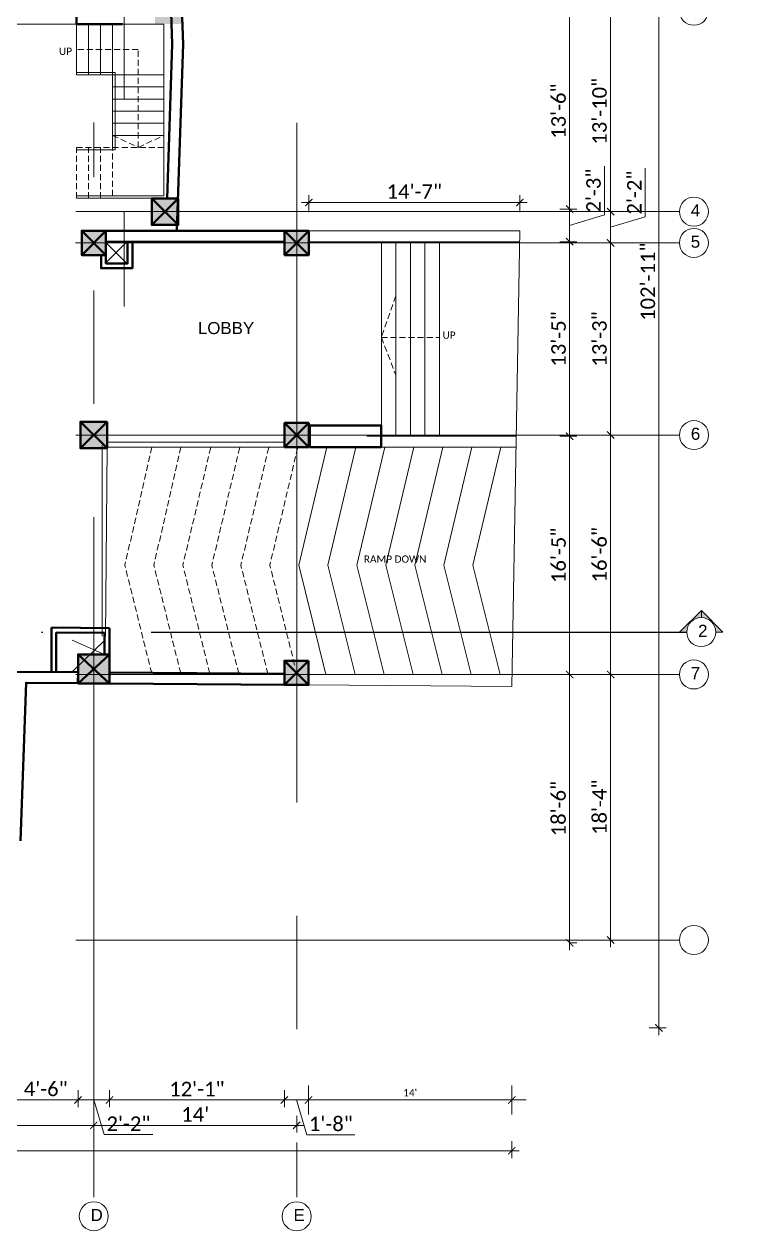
# Model space of a CAD drawing. Header units: inches. Extents: x 0 to 179512, y -43395 to -31716.
# Drawn here: x 163902 to 164502, y -38433 to -37434 of the extents above; entities that cross this region are included whole.
import ezdxf

# ---------------------------------------------------------------- set-up
doc = ezdxf.new("R2010")
doc.units = ezdxf.units.IN
doc.header["$LTSCALE"] = 10
doc.header["$MEASUREMENT"] = 0
for name, pattern in [('ACAD_ISO04W100', [30, 24, -3, 0, -3]), ('CENTER2', [1.125, 0.75, -0.125, 0.125, -0.125]), ('DASHED', [0.75, 0.5, -0.25])]:
    doc.linetypes.add(name, pattern=pattern)
doc.layers.get('Defpoints').update_dxf_attribs({"color": 215})
doc.layers.add('Balcony base', color=70, linetype='Continuous')
for name, color, linetype, lineweight in [('colum', 2, 'Continuous', 40), ('door', 4, 'Continuous', 25), ('DUCT', 6, 'Continuous', 40), ('Grid name', 4, 'Continuous', 0), ('hatch', 95, 'Continuous', 0), ('NEW LETTERING', 3, 'Continuous', 0), ('OL_AR_Center line', 253, 'CENTER2', 13), ('OL_AR_Hatch', 253, 'Continuous', 15), ('OL_AR_SYMBOL', 1, 'Continuous', 5), ('OL_AR_Text', 140, 'Continuous', 5), ('OL_AR_WALL', 255, 'Continuous', 40), ('section cut', 7, 'ACAD_ISO04W100', 25), ('window', 6, 'Continuous', 9)]:
    doc.layers.add(name, color=color, linetype=linetype, lineweight=lineweight)
doc.styles.add('1-16 Annotative Text', font='calibri.ttf', dxfattribs={"height": 0.0625})
doc.styles.add('1-8 Annotative Text', font='calibri.ttf', dxfattribs={"height": 0.125})
doc.styles.get("Standard").update_dxf_attribs({"font": 'arial.ttf'})
doc.dimstyles.new('1-16 Annotative Dimension', dxfattribs={"dimtxt": 0.0625, "dimasz": 0.0625, "dimexe": 0.125, "dimexo": 0, "dimgap": 0.03125, "dimtad": 1, "dimdec": 0, "dimzin": 0, "dimdsep": 46, "dimlunit": 4, "dimtxsty": '1-16 Annotative Text', "dimblk": 'ARCHTICK', "dimcen": 0.09, "dimdle": 0.125, "dimadec": 0, "dimazin": 0, "dimtfac": 1, "dimtdec": 0, "dimtix": 1, "dimtofl": 0, "dimtmove": 2, "dimatfit": 3, "dimfxl": 0.125, "dimfxlon": 1, "dimtolj": 1, "dimtzin": 0, "dimarcsym": 1})

# ---------------------------------------------------------------- blocks, each defined once
blk = doc.blocks.new('_ArchTick')
at = {"color": 0, "linetype": 'ByBlock', "const_width": 0.15}
blk.add_lwpolyline([(-0.5, -0.5), (0.5, 0.5)], dxfattribs=at)
blk = doc.blocks.new('*D1078')
at = {"layer": 'Defpoints', "color": 0, "transparency": 16777216}
for p in [(0, -38065.47), (174046, -38065.47), (174041.94, -38103.01)]:
    blk.add_point(p, dxfattribs=at)
at = {"layer": 'door', "color": 0, "lineweight": -2, "transparency": 16777216}
for p, q in [((174046, -38115.01), (174046, -38053.47)), ((174034, -38065.47), (174058, -38065.47)), ((174041.94, -38103.01), (174058, -38103.01))]:
    blk.add_line(p, q, dxfattribs=at)
at = {"layer": 'door', "color": 0, "lineweight": -2, "transparency": 16777216, "xscale": 6, "yscale": 6, "zscale": 6}
for p, rotation in [((174046, -38065.47), 90), ((174046, -38103.01), 270)]:
    blk.add_blockref('_ArchTick', p, dxfattribs=dict(at, rotation=rotation))
at = {"layer": 'door', "color": 0, "transparency": 16777216, "insert": (174039.93, -38084.24), "char_height": 6, "attachment_point": 5, "rotation": 90, "style": '1-16 Annotative Text'}
blk.add_mtext('\\A1;3\'-2"', dxfattribs=at)

msp = doc.modelspace()

# ---------------------------------------------------------------- hatches: boundary and pattern name
at = {"layer": 'Grid name'}
h = msp.add_hatch(color=256, dxfattribs=at)
h.dxf.hatch_style = 1
h.paths.add_polyline_path([(164462.74, -37919.42), (164444.39, -37937.42), (164450.39, -37937.45, -0.420556), (164462.62, -37925.42)])
h.paths.add_polyline_path([(164462.74, -37919.42), (164462.62, -37925.42, -0.40853), (164474.39, -37937.42, -0.0027), (164474.39, -37937.55), (164480.38, -37937.57)])
at = {"layer": 'hatch', "transparency": 33554536}
h = msp.add_hatch(dxfattribs=at)
h.set_pattern_fill('AR-CONC', color=256, angle=360)
h.set_pattern_definition([(50, (2415.5847, 0), (7.17260183, -0.62752135), [0.75, -8.25]), (355, (2415.585, 0), (-1.38751334, 7.52192134), [0.6, -6.6]), (100.4514445, (2416.1824, -0.052), (5.78508847, 6.8943999), [0.63740192, -7.01142112]), (46.1842, (2415.585, 2), (10.6724133, -1.6551928), [1.125, -12.375]), (96.6356355, (2416.474, 1.862), (9.34661946, 9.741186), [0.9561034, -10.5171376]), (351.184164, (2415.585, 2), (9.34661945, 9.741186), [0.9, -9.9]), (21, (2416.5847, 1.5), (5.96907052, -4.0261889), [0.75, -8.25]), (326, (2416.585, 1.5), (2.43315332, 7.25150045), [0.6, -6.6]), (71.4514447, (2417.082, 1.1645), (8.40222377, 3.22531153), [0.6374019, -7.01142112]), (37.5, (2415.5847, 0), (0.121598553, 3.32893854), [0, -6.52, 0, -6.7, 0, -6.625]), (7.5, (2415.5847, 0), (2.630695374, 3.94411712), [0, -3.82, 0, -6.37, 0, -2.525]), (327.5, (2413.3547, 0), (5.33822436, -0.225548717), [0, -2.5, 0, -7.8, 0, -10.35]), (317.5, (2412.3547, 0), (5.8318617, 1.00104982), [0, -3.25, 0, -5.18, 0, -7.35])])
h.paths.add_polyline_path([(163835.02, -37020.44), (163813.02, -37020.44), (163824.02, -37031.44)])
h.paths.add_polyline_path([(163824.02, -37031.44), (163813.02, -37020.44), (163813.02, -37042.44)])
h.paths.add_polyline_path([(163824.02, -37031.44), (163813.02, -37042.44), (163835.02, -37042.44)])
h.paths.add_polyline_path([(163835.02, -37020.44), (163824.02, -37031.44), (163835.02, -37042.44)])
h.paths.add_polyline_path([(163994.58, -37020.44), (163972.58, -37020.44), (163983.58, -37031.44)])
h.paths.add_polyline_path([(163972.58, -37020.44), (163972.58, -37042.44), (163983.58, -37031.44)])
h.paths.add_polyline_path([(163983.58, -37031.44), (163972.58, -37042.44), (163994.58, -37042.44)])
h.paths.add_polyline_path([(163994.58, -37020.44), (163983.58, -37031.44), (163994.58, -37042.44)])
h.paths.add_polyline_path([(163997.55, -37227.44), (163986.55, -37216.44), (163986.55, -37238.44)])
h.paths.add_polyline_path([(164008.55, -37216.44), (163986.55, -37216.44), (163997.55, -37227.44)])
h.paths.add_polyline_path([(164008.55, -37216.44), (163997.55, -37227.44), (164008.55, -37238.44)])
h.paths.add_polyline_path([(163997.55, -37227.44), (163986.55, -37238.44), (164008.55, -37238.44)])
h.paths.add_polyline_path([(163835.02, -37216.44), (163813.02, -37216.44), (163824.02, -37227.44)])
h.paths.add_polyline_path([(163813.02, -37216.44), (163813.02, -37238.44), (163824.02, -37227.44)])
h.paths.add_polyline_path([(163824.02, -37227.44), (163813.02, -37238.44), (163835.02, -37238.44)])
h.paths.add_polyline_path([(163835.02, -37216.44), (163824.02, -37227.44), (163835.02, -37238.44)])
h.paths.add_polyline_path([(163835.02, -37412.37), (163813.02, -37412.37), (163824.02, -37423.37)])
h.paths.add_polyline_path([(163835.02, -37412.37), (163824.02, -37423.37), (163835.02, -37434.37)])
h.paths.add_polyline_path([(163813.02, -37412.37), (163813.02, -37434.37), (163824.02, -37423.37)])
h.paths.add_polyline_path([(163824.02, -37423.37), (163813.02, -37434.37), (163835.02, -37434.37)])
h.paths.add_polyline_path([(164032.5, -37412.44), (164010.5, -37412.44), (164021.5, -37423.44)])
h.paths.add_polyline_path([(164010.5, -37412.44), (164010.5, -37434.44), (164021.5, -37423.44)])
h.paths.add_polyline_path([(164021.5, -37423.44), (164010.5, -37434.44), (164032.5, -37434.44)])
h.paths.add_polyline_path([(164032.5, -37412.44), (164021.5, -37423.44), (164032.5, -37434.44)])
h.paths.add_polyline_path([(163327.08, -37615.44), (163315.08, -37603.44), (163315.08, -37627.44)])
h.paths.add_polyline_path([(163339.08, -37603.44), (163315.08, -37603.44), (163327.08, -37615.44)])
h.paths.add_polyline_path([(163339.08, -37603.44), (163327.08, -37615.44), (163339.08, -37627.44)])
h.paths.add_polyline_path([(163327.08, -37615.44), (163315.08, -37627.44), (163339.08, -37627.44)])
h.paths.add_polyline_path([(163573.15, -37605.44), (163553.15, -37605.44), (163563.15, -37615.44)])
h.paths.add_polyline_path([(163563.15, -37615.44), (163553.15, -37605.44), (163553.15, -37625.44)])
h.paths.add_polyline_path([(163563.15, -37615.44), (163553.15, -37625.44), (163573.15, -37625.44)])
h.paths.add_polyline_path([(163573.15, -37605.44), (163563.15, -37615.44), (163573.15, -37625.44)])
h.paths.add_polyline_path([(163824.02, -37589.57), (163813.02, -37578.57), (163813.02, -37600.57)])
h.paths.add_polyline_path([(163835.02, -37578.57), (163813.02, -37578.57), (163824.02, -37589.57)])
h.paths.add_polyline_path([(163835.02, -37578.57), (163824.02, -37589.57), (163835.02, -37600.57)])
h.paths.add_polyline_path([(163824.02, -37589.57), (163813.02, -37600.57), (163835.02, -37600.57)])
h.paths.add_polyline_path([(163813.07, -37603.39), (163789.07, -37603.39), (163801.07, -37615.39)])
h.paths.add_polyline_path([(163801.07, -37615.39), (163789.07, -37603.39), (163789.07, -37627.39)])
h.paths.add_polyline_path([(163801.07, -37615.39), (163789.07, -37627.39), (163813.07, -37627.39)])
h.paths.add_polyline_path([(163813.07, -37603.39), (163801.07, -37615.39), (163813.07, -37627.39)])
h.paths.add_polyline_path([(163969.83, -37605.44), (163949.83, -37605.44), (163959.83, -37615.44)])
h.paths.add_polyline_path([(163959.83, -37615.44), (163949.83, -37605.44), (163949.83, -37625.44)])
h.paths.add_polyline_path([(163959.83, -37615.44), (163949.83, -37625.44), (163969.83, -37625.44)])
h.paths.add_polyline_path([(163969.83, -37605.44), (163959.83, -37615.44), (163969.83, -37625.44)])
h.paths.add_polyline_path([(164029.75, -37578.57), (164007.75, -37578.57), (164018.75, -37589.57)])
h.paths.add_polyline_path([(164029.75, -37578.57), (164018.75, -37589.57), (164029.75, -37600.57)])
h.paths.add_polyline_path([(164018.75, -37589.57), (164007.75, -37600.57), (164029.75, -37600.57)])
h.paths.add_polyline_path([(164018.75, -37589.57), (164007.75, -37578.57), (164007.75, -37600.57)])
h.paths.add_polyline_path([(164137.71, -37605.44), (164117.71, -37605.44), (164127.71, -37615.44)])
h.paths.add_polyline_path([(164127.71, -37615.44), (164117.71, -37605.44), (164117.71, -37625.44)])
h.paths.add_polyline_path([(164127.71, -37615.44), (164117.71, -37625.44), (164137.71, -37625.44)])
h.paths.add_polyline_path([(164137.71, -37605.44), (164127.71, -37615.44), (164137.71, -37625.44)])
h.paths.add_polyline_path([(163339.08, -37762.38), (163315.08, -37762.38), (163327.08, -37774.38)])
h.paths.add_polyline_path([(163327.08, -37774.38), (163315.08, -37762.38), (163315.08, -37786.38)])
h.paths.add_polyline_path([(163327.08, -37774.38), (163315.08, -37786.38), (163339.08, -37786.38)])
h.paths.add_polyline_path([(163339.08, -37762.38), (163327.08, -37774.38), (163339.08, -37786.38)])
h.paths.add_polyline_path([(163563.06, -37759.38), (163563.06, -37774.38), (163578.06, -37774.38, 0.414214)])
h.paths.add_polyline_path([(163563.06, -37759.38, 0.414214), (163548.06, -37774.38), (163563.06, -37774.38)])
h.paths.add_polyline_path([(163563.06, -37774.38), (163548.06, -37774.38, 0.414214), (163563.06, -37789.38)])
h.paths.add_polyline_path([(163578.06, -37774.38), (163563.06, -37774.38), (163563.06, -37789.38, 0.414214)])
h.paths.add_polyline_path([(163801.02, -37763.38, 0.414214), (163790.02, -37774.38), (163801.02, -37774.38)])
h.paths.add_polyline_path([(163801.02, -37763.38), (163801.02, -37774.38), (163812.02, -37774.38, 0.414214)])
h.paths.add_polyline_path([(163812.02, -37774.38), (163801.02, -37774.38), (163801.02, -37785.38, 0.414214)])
h.paths.add_polyline_path([(163801.02, -37774.38), (163790.02, -37774.38, 0.414214), (163801.02, -37785.38)])
h.paths.add_polyline_path([(163970.79, -37763.38), (163948.79, -37763.38), (163959.79, -37774.38)])
h.paths.add_polyline_path([(163959.79, -37774.38), (163948.79, -37763.38), (163948.79, -37785.38)])
h.paths.add_polyline_path([(163970.79, -37763.38), (163959.79, -37774.38), (163970.79, -37785.38)])
h.paths.add_polyline_path([(163959.79, -37774.38), (163948.79, -37785.38), (163970.79, -37785.38)])
h.paths.add_polyline_path([(164137.71, -37764.38), (164117.71, -37764.38), (164127.71, -37774.38)])
h.paths.add_polyline_path([(164127.71, -37774.38), (164117.71, -37764.38), (164117.71, -37784.38)])
h.paths.add_polyline_path([(164127.71, -37774.38), (164117.71, -37784.38), (164137.71, -37784.38)])
h.paths.add_polyline_path([(164137.71, -37764.38), (164127.71, -37774.38), (164137.71, -37784.38)])
h.paths.add_polyline_path([(163339.08, -37960.56), (163315.08, -37960.56), (163327.08, -37972.56)])
h.paths.add_polyline_path([(163327.08, -37972.56), (163315.08, -37960.56), (163315.08, -37984.56)])
h.paths.add_polyline_path([(163327.08, -37972.56), (163315.08, -37984.56), (163339.08, -37984.56)])
h.paths.add_polyline_path([(163339.08, -37960.56), (163327.08, -37972.56), (163339.08, -37984.56)])
h.paths.add_polyline_path([(163563.06, -37959.47, 0.414214), (163550.06, -37972.47), (163563.06, -37972.47)])
h.paths.add_polyline_path([(163563.06, -37959.47), (163563.06, -37972.47), (163576.06, -37972.47, 0.414214)])
h.paths.add_polyline_path([(163576.06, -37972.47), (163563.06, -37972.47), (163563.06, -37985.47, 0.414214)])
h.paths.add_polyline_path([(163563.06, -37972.47), (163550.06, -37972.47, 0.414214), (163563.06, -37985.47)])
h.paths.add_polyline_path([(163801.02, -37959.56), (163801.02, -37972.56), (163814.02, -37972.56, 0.414214)])
h.paths.add_polyline_path([(163801.02, -37959.56, 0.414214), (163788.02, -37972.56), (163801.02, -37972.56)])
h.paths.add_polyline_path([(163801.02, -37972.56), (163788.02, -37972.56, 0.414214), (163801.02, -37985.56)])
h.paths.add_polyline_path([(163814.02, -37972.56), (163801.02, -37972.56), (163801.02, -37985.56, 0.414214)])
h.paths.add_polyline_path([(163972.79, -37955.93), (163946.79, -37955.93), (163959.79, -37967.93)])
h.paths.add_polyline_path([(163946.79, -37955.93), (163946.79, -37979.93), (163959.79, -37967.93)])
h.paths.add_polyline_path([(163959.79, -37967.93), (163946.79, -37979.93), (163972.79, -37979.93)])
h.paths.add_polyline_path([(163972.79, -37955.93), (163959.79, -37967.93), (163972.79, -37979.93)])
h.paths.add_polyline_path([(164137.5, -37961.06), (164117.5, -37961.06), (164127.5, -37971.06)])
h.paths.add_polyline_path([(164137.5, -37961.06), (164127.5, -37971.06), (164137.5, -37981.06)])
h.paths.add_polyline_path([(164127.5, -37971.06), (164117.5, -37981.06), (164137.5, -37981.06)])
h.paths.add_polyline_path([(164117.5, -37961.06), (164117.5, -37981.06), (164127.5, -37971.06)])
h.paths.add_polyline_path([(163339.08, -38180.16), (163315.08, -38180.16), (163327.08, -38192.16)])
h.paths.add_polyline_path([(163315.08, -38180.16), (163315.08, -38204.16), (163327.08, -38192.16)])
h.paths.add_polyline_path([(163327.08, -38192.16), (163315.08, -38204.16), (163339.08, -38204.16)])
h.paths.add_polyline_path([(163339.08, -38180.16), (163327.08, -38192.16), (163339.08, -38204.16)])
h.paths.add_polyline_path([(163575, -38180.16), (163551, -38180.16), (163563, -38192.16)])
h.paths.add_polyline_path([(163575, -38180.16), (163563, -38192.16), (163575, -38204.16)])
h.paths.add_polyline_path([(163563, -38192.16), (163551, -38204.16), (163575, -38204.16)])
h.paths.add_polyline_path([(163551, -38180.16), (163551, -38204.16), (163563, -38192.16)])
h.paths.add_polyline_path([(163811, -38182.18), (163811, -38180.16), (163789.02, -38180.16), (163801.02, -38192.16)])
h.paths.add_polyline_path([(163789.02, -38180.16), (163789.02, -38204.16), (163801.02, -38192.16)])
h.paths.add_polyline_path([(163801.02, -38192.16), (163789.02, -38204.16), (163813.02, -38204.16)])
h.paths.add_polyline_path([(163813, -38180.18), (163813, -38180.16), (163811, -38180.16), (163811, -38182.18)], flags=17)
h.paths.add_polyline_path([(163801.02, -38192.16), (163813.02, -38204.16), (163813.02, -38180.16)])
at = {"layer": 'OL_AR_Text'}
h = msp.add_hatch(color=256, dxfattribs=at)
h.dxf.hatch_style = 1
h.paths.add_polyline_path([(164462.84, -37919.42), (164444.49, -37937.42), (164450.49, -37937.45, -0.420556), (164462.72, -37925.42)])
h.paths.add_polyline_path([(164462.84, -37919.42), (164462.72, -37925.42, -0.40853), (164474.49, -37937.42, -0.0027), (164474.49, -37937.55), (164480.49, -37937.57)])

# ---------------------------------------------------------------- linework, layer by layer
at = {"layer": 'Balcony base'}
msp.add_line((163946.79, -37970.7), (163934.79, -37970.7), dxfattribs=at)
at = {"layer": 'colum'}
for p, q in [((164029.75, -37600.57), (164007.75, -37578.57)), ((164007.75, -37600.57), (164029.75, -37578.57)), ((163969.83, -37625.44), (163949.83, -37605.44)), ((163949.83, -37625.44), (163969.83, -37605.44)), ((164137.71, -37625.44), (164117.71, -37605.44)), ((164117.71, -37625.44), (164137.71, -37605.44)), ((163970.79, -37785.38), (163948.79, -37763.38)), ((163948.79, -37785.38), (163970.79, -37763.38)), ((164137.71, -37784.38), (164117.71, -37764.38)), ((164117.71, -37784.38), (164137.71, -37764.38)), ((163972.79, -37979.93), (163946.79, -37955.93)), ((163946.79, -37979.93), (163972.79, -37955.93)), ((164137.5, -37981.06), (164117.5, -37961.06)), ((164117.5, -37981.06), (164137.5, -37961.06)), ((163972.79, -37979.93), (163946.79, -37979.93))]:
    msp.add_line(p, q, dxfattribs=at)
for points in [[(164029.75, -37578.57), (164029.75, -37600.57), (164007.75, -37600.57), (164007.75, -37578.57)], [(163969.83, -37605.44), (163969.83, -37625.44), (163949.83, -37625.44), (163949.83, -37605.44)], [(164137.71, -37605.44), (164137.71, -37625.44), (164117.71, -37625.44), (164117.71, -37605.44)], [(163970.79, -37763.38), (163970.79, -37785.38), (163948.79, -37785.38), (163948.79, -37763.38)], [(164137.71, -37764.38), (164137.71, -37784.38), (164117.71, -37784.38), (164117.71, -37764.38)], [(164137.5, -37961.06), (164137.5, -37981.06), (164117.5, -37981.06), (164117.5, -37961.06)]]:
    msp.add_lwpolyline(points, close=True, dxfattribs=at)
msp.add_lwpolyline([(163946.79, -37979.93), (163946.79, -37955.93), (163972.79, -37955.93), (163972.79, -37979.93)], dxfattribs=at)
at = {"layer": 'DUCT'}
for p, q in [((163924.81, -37933.74), (163924.72, -37970.62)), ((163972.72, -37934.15), (163924.81, -37933.74)), ((163972.72, -37955.93), (163972.72, -37934.15)), ((163968.72, -37938.11), (163928.79, -37937.78)), ((163928.79, -37937.78), (163928.8, -37970.66)), ((163968.72, -37955.93), (163968.72, -37938.11)), ((163972.72, -37955.93), (163968.72, -37955.93))]:
    msp.add_line(p, q, dxfattribs=at)
for points in [[(163991.79, -37614.44), (163991.79, -37636.44), (163965.79, -37636.44), (163965.79, -37625.44)], [(163987.79, -37614.44), (163987.79, -37632.44), (163969.79, -37632.44), (163969.79, -37625.44)]]:
    msp.add_lwpolyline(points, dxfattribs=at)
at = {"layer": 'Grid name'}
for centre in [(164456.43, -37423.37), (164456.43, -37589.57), (164456.43, -37615.44), (164456.5, -37774.38), (164462.49, -37937.42), (164456.43, -37972.47), (164456.43, -38192.16), (163959.79, -38420.71), (164127.71, -38420.78)]:
    msp.add_circle(centre, 12, dxfattribs=at)
at = {"layer": 'OL_AR_Center line', "ltscale": 75}
for p, q in [((163984.84, -36933.4), (163984.84, -37667.92)), ((163959.79, -38404.91), (163959.79, -37515.93)), ((164127.71, -37516), (164127.71, -38404.99)), ((163101.1, -37589.57), (164444.43, -37589.57)), ((163100.88, -37615.44), (164444.43, -37615.44)), ((163101.17, -37774.38), (164444.5, -37774.38)), ((163101.1, -37972.46), (164444.43, -37972.47)), ((163101.1, -38192.16), (164444.43, -38192.16))]:
    msp.add_line(p, q, dxfattribs=at)
at = {"layer": 'OL_AR_Hatch'}
for p, q in [((163945.38, -37476.44), (163945.38, -37434.44)), ((163955.38, -37476.44), (163955.38, -37434.44)), ((163965.38, -37476.44), (163965.38, -37434.44)), ((163975.38, -37536.44), (163975.38, -37434.44)), ((163945.38, -37474.44), (163977.38, -37474.44)), ((163945.38, -37476.44), (164017.85, -37476.44)), ((163977.38, -37538.44), (163977.38, -37474.44)), ((163975.38, -37486.44), (164017.85, -37486.44)), ((163975.38, -37496.44), (164017.85, -37496.44)), ((163975.38, -37506.44), (164017.85, -37506.44)), ((163975.38, -37516.44), (164017.85, -37516.44)), ((163975.38, -37526.44), (164017.85, -37526.44)), ((163945.38, -37538.44), (163977.38, -37538.44)), ((163945.38, -37576.44), (164017.85, -37576.44)), ((163945.38, -37578.44), (164017.85, -37578.44)), ((164137.71, -37614.44), (164312.36, -37614.44)), ((164197.78, -37775.38), (164197.78, -37614.44)), ((164209.78, -37775.38), (164209.78, -37614.44)), ((164221.78, -37775.38), (164221.78, -37614.44)), ((164233.78, -37775.38), (164233.78, -37614.44)), ((164245.78, -37775.38), (164245.78, -37614.44))]:
    msp.add_line(p, q, dxfattribs=at)
for points in [[(163945.38, -37434.44), (164017.85, -37434.44), (164017.85, -37576.44)], [(164137.71, -37605.44), (164312.36, -37605.44), (164305.72, -37982.38), (164137.5, -37981.06)], [(164185.63, -37775.38), (164309.37, -37775.38)], [(164152.66, -37784.38), (164129.52, -37882.09)], [(164137.71, -37784.38), (164309.21, -37784.38)], [(164176.66, -37784.38), (164153.52, -37882.09)], [(164200.66, -37784.38), (164177.52, -37882.09)], [(164224.66, -37784.38), (164201.52, -37882.09)], [(164248.66, -37784.38), (164225.52, -37882.09)], [(164272.66, -37784.38), (164249.52, -37882.09)], [(164296.66, -37784.38), (164273.52, -37882.09)], [(164151.96, -37972.44), (164129.52, -37882.09)], [(164175.97, -37972.47), (164153.52, -37882.09)], [(164199.97, -37972.47), (164177.52, -37882.09)], [(164223.97, -37972.47), (164201.52, -37882.09)], [(164247.97, -37972.47), (164225.52, -37882.09)], [(164271.97, -37972.47), (164249.52, -37882.09)], [(164295.97, -37972.47), (164273.52, -37882.09)]]:
    msp.add_lwpolyline(points, dxfattribs=at)
at = {"layer": 'OL_AR_SYMBOL', "linetype": 'DASHED'}
for p, q in [((163945.38, -37578.44), (163945.38, -37536.44)), ((163945.38, -37536.44), (164017.85, -37536.44)), ((163955.38, -37578.44), (163955.38, -37536.44)), ((163965.38, -37578.44), (163965.38, -37536.44)), ((163975.38, -37576.44), (163975.38, -37536.44)), ((164197.78, -37693.6), (164245.78, -37693.6))]:
    msp.add_line(p, q, dxfattribs=at)
for points in [[(163996.62, -37536.44), (163996.62, -37455.44), (163945.38, -37455.44)], [(163975.38, -37526.44), (163996.62, -37536.44), (164017.85, -37526.44)], [(164209.78, -37659.26), (164197.78, -37693.6), (164209.78, -37724.93)], [(164007.97, -37784.38), (163985.52, -37882.09)], [(164031.97, -37784.38), (164009.52, -37882.09)], [(164056.57, -37784.75), (164033.52, -37882.09)], [(164080.57, -37784.75), (164057.52, -37882.09)], [(164104.57, -37784.75), (164081.52, -37882.09)], [(164128.57, -37784.75), (164105.52, -37882.09)], [(164007.71, -37971.42), (163985.52, -37882.09)], [(164031.71, -37971.42), (164009.52, -37882.09)], [(164055.76, -37971.62), (164033.52, -37882.09)], [(164079.81, -37971.83), (164057.52, -37882.09)], [(164103.86, -37972.03), (164081.52, -37882.09)], [(164126.04, -37964.7), (164105.52, -37882.09)]]:
    msp.add_lwpolyline(points, dxfattribs=at)
at = {"layer": 'OL_AR_SYMBOL', "linetype": 'DASHED', "ltscale": 15}
for points in [[(163987.11, -37614.44), (163969.11, -37632.44)], [(163987.11, -37632.44), (163969.11, -37614.44)], [(163941.79, -37970.32), (163968.72, -37944.28)], [(163941.86, -37944.05), (163968.72, -37955.93)]]:
    msp.add_lwpolyline(points, dxfattribs=at)
at = {"layer": 'OL_AR_Text'}
for p, q in [((164427.5, -38270.88), (164427.5, -37024.18)), ((164387.5, -37595.57), (164387.5, -37417.44)), ((164353.6, -37419.44), (164353.6, -37593.44)), ((164382.54, -37592.25), (164382.54, -37552.04)), ((164416.18, -37593.9), (164416.18, -37553.68)), ((164137.71, -37590), (164137.71, -37576)), ((164312.36, -37590), (164312.36, -37576)), ((164318.36, -37582), (164131.71, -37582)), ((164345.6, -37587.44), (164359.6, -37587.44)), ((164345.6, -37587.44), (164359.6, -37587.44)), ((164353.6, -37581.44), (164353.6, -37620.44)), ((164387.5, -37621.44), (164387.5, -37583.57)), ((164353.6, -37600.94), (164382.54, -37592.25)), ((164379.5, -37589.57), (164393.5, -37589.57)), ((164379.5, -37589.57), (164393.5, -37589.57)), ((164387.5, -37602.51), (164416.18, -37593.9)), ((164345.6, -37614.44), (164359.6, -37614.44)), ((164345.6, -37614.44), (164359.6, -37614.44)), ((164353.6, -37608.44), (164353.6, -37781.38)), ((164379.5, -37615.44), (164393.5, -37615.44)), ((164379.5, -37615.44), (164393.5, -37615.44)), ((164387.5, -37780.38), (164387.5, -37609.44)), ((164345.6, -37775.38), (164359.6, -37775.38)), ((164345.6, -37775.38), (164359.6, -37775.38)), ((164353.6, -37769.38), (164353.6, -37978.47)), ((164379.5, -37774.38), (164393.5, -37774.38)), ((164379.5, -37774.38), (164393.5, -37774.38)), ((164387.5, -37978.47), (164387.5, -37768.38)), ((164462.84, -37919.42), (164444.49, -37937.42)), ((164462.72, -37925.42), (164462.84, -37919.42)), ((164462.84, -37919.42), (164480.49, -37937.57)), ((164444.49, -37937.42), (164450.49, -37937.45)), ((164474.49, -37937.55), (164480.49, -37937.57)), ((164353.6, -37966.47), (164353.6, -38200.44)), ((164387.5, -38198.16), (164387.5, -37966.47)), ((164353.6, -37972.47), (164359.6, -37972.47)), ((164353.6, -37972.47), (164359.6, -37972.47)), ((164379.5, -37972.47), (164393.5, -37972.47)), ((164379.5, -37972.47), (164393.5, -37972.47)), ((164353.6, -38194.44), (164359.6, -38194.44)), ((164379.5, -38192.16), (164393.5, -38192.16)), ((164419.5, -38264.88), (164433.5, -38264.88)), ((164137.5, -38312.5), (164137.5, -38336.5)), ((164305.72, -38312.5), (164305.72, -38336.5)), ((163887.26, -38324.5), (163952.79, -38324.5)), ((163940.79, -38324.5), (163978.79, -38324.5)), ((163946.79, -38316.5), (163946.79, -38330.5)), ((163946.79, -38316.5), (163946.79, -38330.5)), ((163959.79, -38324.5), (163968.4, -38353.18)), ((163966.79, -38324.5), (164123.5, -38324.5)), ((163972.79, -38316.5), (163972.79, -38330.5)), ((163972.79, -38316.5), (163972.79, -38330.5)), ((164111.5, -38324.5), (164143.5, -38324.5)), ((164117.5, -38316.5), (164117.5, -38330.5)), ((164117.5, -38316.5), (164117.5, -38330.5)), ((164125.5, -38324.5), (164317.72, -38324.5)), ((164127.5, -38324.5), (164136.18, -38353.44)), ((164137.5, -38316.5), (164137.5, -38330.5)), ((163795.02, -38345.5), (163965.79, -38345.5)), ((163953.79, -38345.5), (164133.71, -38345.5)), ((163959.79, -38337.5), (163959.79, -38351.5)), ((163959.79, -38337.5), (163959.79, -38351.5)), ((164127.71, -38337.5), (164127.71, -38351.5)), ((163968.4, -38353.18), (164008.62, -38353.18)), ((164136.18, -38353.44), (164175.85, -38353.44)), ((164305.72, -38358.5), (164305.72, -38372.5)), ((163229.91, -38366.5), (164311.72, -38366.5))]:
    msp.add_line(p, q, dxfattribs=at)
at = {"layer": 'OL_AR_WALL'}
for p, q in [((163983.5, -37434.44), (163945.38, -37434.44)), ((164020.47, -37578.57), (164029.4, -37578.88)), ((164138.57, -37766.38), (164138.57, -37784.38)), ((163968.72, -37955.93), (163972.72, -37955.93)), ((163946.79, -37970.68), (163946.72, -37979.68)), ((163972.79, -37970.89), (163972.79, -37979.9)), ((164117.5, -37981.06), (164117.57, -37972.07))]:
    msp.add_line(p, q, dxfattribs=at)
for points in [[(163831.02, -37020.44), (163994.58, -37020.44), (164008.55, -37221.16), (164025.23, -37220.13), (164033.79, -37451.12), (164028.48, -37605.44)], [(164023.5, -37416.44), (164024.78, -37451.13), (164020.47, -37578.57)], [(163945.38, -37434.44), (163945.38, -37425.44)], [(163969.79, -37605.44), (163969.79, -37614.44), (164117.71, -37614.44), (164117.71, -37605.44), (163969.79, -37605.44)], [(164138.57, -37784.38), (164197.63, -37784.38), (164197.63, -37766.38), (164138.57, -37766.38)], [(163946.79, -37970.68), (163895.13, -37970.27), (163890.19, -38109.87)], [(164117.57, -37972.07), (163972.79, -37970.89)], [(163903.81, -37979.34), (163903.81, -37979.34), (163899.18, -38110.19)], [(163903.81, -37979.34), (163946.72, -37979.68)], [(163972.79, -37979.9), (164117.5, -37981.06)]]:
    msp.add_lwpolyline(points, dxfattribs=at)
at = {"layer": 'section cut', "ltscale": 3}
msp.add_line((163107.16, -37937.42), (164450.55, -37937.42), dxfattribs=at)
at = {"layer": 'window'}
for p, q in [((163966.79, -37782.91), (163966.86, -37940.72)), ((163970.79, -37784.38), (163969.47, -37940.74)), ((163970.79, -37784.38), (164118.57, -37784.38)), ((163971.35, -37780.38), (164118.57, -37780.38))]:
    msp.add_line(p, q, dxfattribs=at)
msp.add_lwpolyline([(163831.02, -37434.44), (163945.38, -37434.44)], dxfattribs=at)

# ---------------------------------------------------------------- block references
at = {"layer": 'OL_AR_Text', "xscale": 6, "yscale": 6, "zscale": 6}
for p, rotation in [((164137.71, -37582), 180), ((164353.6, -37587.44), 270), ((164353.6, -37587.44), 90), ((164387.5, -37589.57), 90), ((164387.5, -37589.57), 270), ((164353.6, -37614.44), 270), ((164353.6, -37614.44), 90), ((164387.5, -37615.44), 90), ((164387.5, -37615.44), 270), ((164353.6, -37775.38), 270), ((164353.6, -37775.38), 90), ((164387.5, -37774.38), 90), ((164387.5, -37774.38), 270), ((164353.6, -37972.47), 270), ((164353.6, -37972.47), 90), ((164387.5, -37972.47), 90), ((164387.5, -37972.47), 270), ((164353.6, -38194.44), 270), ((164387.5, -38192.16), 270), ((164427.5, -38264.88), 270), ((163946.79, -38324.5), 180), ((163972.79, -38324.5), 180), ((164117.5, -38324.5), 180), ((164137.5, -38324.5), 180), ((163959.79, -38345.5), 180)]:
    msp.add_blockref('_ArchTick', p, dxfattribs=dict(at, rotation=rotation))
for p in [(164312.36, -37582), (163946.79, -38324.5), (163972.79, -38324.5), (164117.5, -38324.5), (164137.5, -38324.5), (164305.72, -38324.5), (163959.79, -38345.5), (164127.71, -38345.5), (164305.72, -38366.5)]:
    msp.add_blockref('_ArchTick', p, dxfattribs=at)

# ---------------------------------------------------------------- texts
at = {"layer": 'NEW LETTERING', "char_height": 6, "width": 56.506, "attachment_point": 1, "style": '1-16 Annotative Text'}
for s, insert in [('\\A1;UP', (163931, -37453.91)), ('\\A1;UP', (164248.37, -37688.72)), ('\\A1;RAMP DOWN', (164183.29, -37874.02))]:
    msp.add_mtext(s, dxfattribs=dict(at, insert=insert))
at = {"layer": 'NEW LETTERING', "char_height": 10}
for s, gutter_width, heights, insert, attachment_point in [('4', 50, [8.76], (164453.82, -37583.51), 1), ('5', 50, [8.76], (164453.82, -37609.38), 1), ('LOBBY', 101.75, [50.68], (164069.26, -37680.88), 2), ('6', 50, [8.76], (164453.89, -37768.32), 1), ('2', 50, [8.76], (164459.88, -37931.36), 1), ('7', 50, [8.76], (164453.82, -37966.41), 1), ('D', 50, [8.76], (163957.19, -38414.65), 1), ('D', 50, [8.76], (163957.19, -38414.65), 1), ('E', 50, [8.76], (164125.1, -38414.72), 1), ('E', 50, [8.76], (164125.1, -38414.72), 1)]:
    msp.add_mtext_dynamic_manual_height_columns(s, width=18.9099, gutter_width=gutter_width, heights=heights, dxfattribs=dict(at, insert=insert, attachment_point=attachment_point))
at = {"layer": 'OL_AR_Text', "char_height": 12, "attachment_point": 5, "rotation": 90, "style": '1-8 Annotative Text'}
for s, insert in [('\\A1;13\'-6"', (164344.45, -37506.44)), ('\\A1;13\'-10"', (164378.35, -37506.51)), ('\\A1;2\'-3"', (164373.39, -37572.15)), ('\\A1;2\'-2"', (164407.12, -37573.79)), ('\\A1;102\'-11"', (164418.35, -37647.53)), ('\\A1;13\'-5"', (164344.45, -37694.91)), ('\\A1;13\'-3"', (164378.35, -37694.91)), ('\\A1;16\'-5"', (164344.45, -37873.92)), ('\\A1;16\'-6"', (164378.36, -37873.42)), ('\\A1;18\'-6"', (164344.45, -38083.45)), ('\\A1;18\'-4"', (164378.35, -38082.31))]:
    msp.add_mtext(s, dxfattribs=dict(at, insert=insert))
at = {"layer": 'OL_AR_Text', "attachment_point": 5}
for s, insert, char_height, style in [('\\A1;14\'-7"', (164225.03, -37572.96), 12, '1-8 Annotative Text'), ('\\A1;4\'-6"', (163920.03, -38315.36), 12, '1-8 Annotative Text'), ('\\A1;12\'-1"', (164045.15, -38315.44), 12, '1-8 Annotative Text'), ("\\A1;14'", (164221.61, -38318.48), 6, '1-16 Annotative Text'), ("\\A1;14'", (164043.75, -38336.46), 12, '1-8 Annotative Text'), ('\\A1;2\'-2"', (163988.51, -38344.12), 12, '1-8 Annotative Text'), ('\\A1;1\'-8"', (164156.02, -38344.3), 12, '1-8 Annotative Text')]:
    msp.add_mtext(s, dxfattribs=dict(at, insert=insert, char_height=char_height, style=style))

# ---------------------------------------------------------------- dimensions: what is measured, and where the dimension line sits
at = {"layer": 'door'}
dim = msp.add_linear_dim(base=(174046, -38065.47), p1=(174041.94, -38103.01), p2=(0, -38065.47), angle=90, dimstyle='1-16 Annotative Dimension', override={"dimscale": 0, "dimtix": 1, "dimtofl": 0, "dimtmove": 2, "dimatfit": 3}, dxfattribs=at)
dim.commit()
dim.dimension.update_dxf_attribs({"geometry": '*D1078', "text_midpoint": (174039.93, -38084.24)})

doc.saveas('drawing.dxf')
